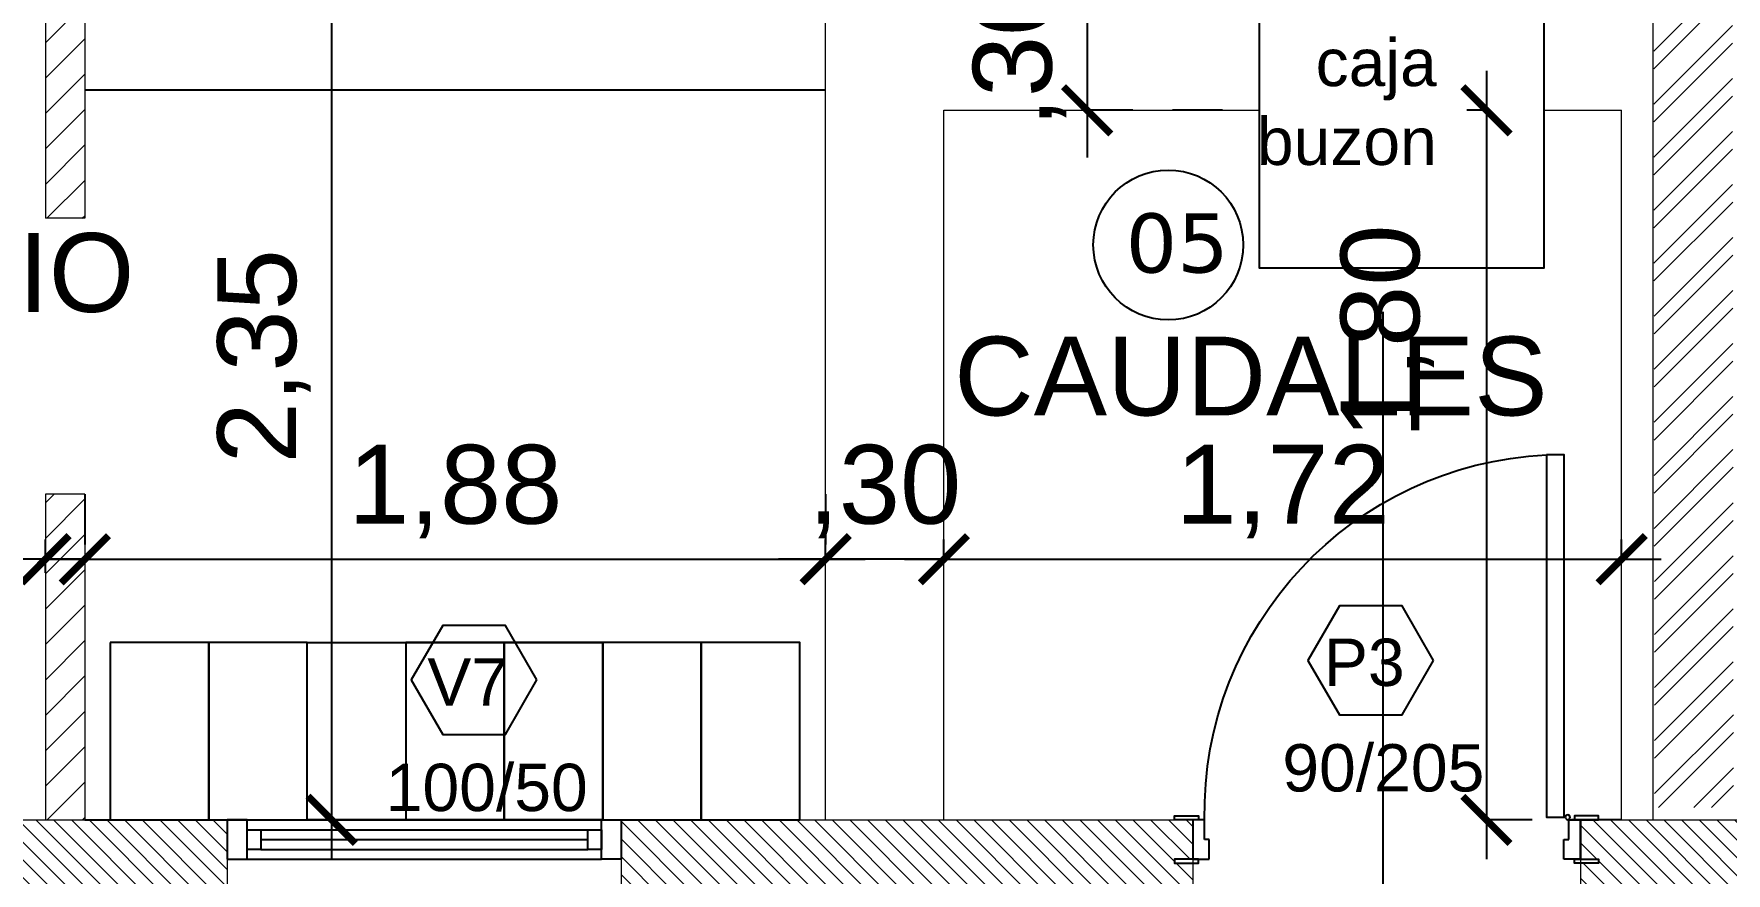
# Model space of a CAD drawing. Header units: metres. Extents: x 1166 to 1459, y -137 to 62.
# Drawn here: x 1276.044 to 1280.339, y -37.852 to -35.723 of the extents above; entities that cross this region are included whole.
import ezdxf

# ---------------------------------------------------------------- set-up
doc = ezdxf.new("R2010")
doc.units = ezdxf.units.M
doc.header["$LTSCALE"] = 0.508
doc.header["$PDMODE"] = 1
doc.header["$PDSIZE"] = -2
doc.linetypes.add('HIDDEN', pattern=[0.375, 0.25, -0.125])
doc.layers.get('0').update_dxf_attribs({"color": 9})
doc.layers.get('Defpoints').update_dxf_attribs({"color": 9})
for name, color, linetype in [('2-Corte', 9, 'Continuous'), ('2-Desig-Carp', 9, 'Continuous'), ('2-texto', 9, 'Continuous'), ('3-muros', 9, 'Continuous'), ('3-tabiques', 9, 'Continuous'), ('4-carpinterias', 9, 'Continuous'), ('7-artef', 9, 'Continuous'), ('7-equipamiento', 9, 'Continuous'), ('8-cotas-100', 9, 'Continuous'), ('9-Hatch', 9, 'Continuous'), ('9-Hatch existente', 9, 'Continuous'), ('arq carpinterias', 9, 'Continuous')]:
    doc.layers.add(name, color=color, linetype=linetype)
doc.styles.add('swiss', font='swissel.ttf')
doc.dimstyles.new('dim-100', dxfattribs={"dimtxt": 0.2, "dimasz": 0.12, "dimexe": 0.05, "dimexo": 0, "dimgap": 0.05, "dimtad": 1, "dimzin": 4, "dimtxsty": 'swiss', "dimblk": 'ARCHTICK', "dimcen": 0.5, "dimdle": 0.1, "dimclrd": 256, "dimclre": 252, "dimclrt": 256, "dimadec": 0, "dimazin": 0, "dimtfac": 1, "dimtix": 1, "dimtmove": 2, "dimatfit": 3, "dimldrblk": 'OPEN30', "dimfxl": 0.05, "dimtolj": 1, "dimtzin": 0, "dimarcsym": 0})

# ---------------------------------------------------------------- blocks, each defined once
blk = doc.blocks.new('_ARCHTICK')
at = {"color": 0, "linetype": 'ByBlock', "const_width": 0.15}
blk.add_lwpolyline([(-0.5, -0.5), (0.5, 0.5)], dxfattribs=at)
blk = doc.blocks.new('*D163')
at = {"layer": '8-cotas-100', "color": 252, "linetype": 'HIDDEN', "lineweight": -2, "transparency": 16777216}
for p, q in [((1278.3536, -37.0559), (1278.3536, -37.0059)), ((1280.0736, -37.0559), (1280.0736, -37.0059))]:
    blk.add_line(p, q, dxfattribs=at)
at = {"layer": '8-cotas-100', "linetype": 'Continuous', "lineweight": -2, "transparency": 16777216}
blk.add_line((1278.2536, -37.0559), (1280.1736, -37.0559), dxfattribs=at)
at = {"layer": 'Defpoints', "color": 0, "linetype": 'Continuous', "transparency": 16777216}
for p in [(1278.3536, -37.0559), (1280.0736, -37.0559), (1280.0736, -37.0559)]:
    blk.add_point(p, dxfattribs=at)
at = {"layer": '8-cotas-100', "linetype": 'Continuous', "lineweight": -2, "transparency": 16777216, "xscale": 0.12, "yscale": 0.12, "zscale": 0.12, "rotation": 180}
blk.add_blockref('_ARCHTICK', (1278.3536, -37.0559), dxfattribs=at)
at = {"layer": '8-cotas-100', "linetype": 'Continuous', "lineweight": -2, "transparency": 16777216, "xscale": 0.12, "yscale": 0.12, "zscale": 0.12}
blk.add_blockref('_ARCHTICK', (1280.0736, -37.0559), dxfattribs=at)
at = {"layer": '8-cotas-100', "linetype": 'Continuous', "lineweight": 0, "transparency": 16777216, "insert": (1279.2136, -36.8842), "char_height": 0.2, "attachment_point": 5, "style": 'swiss'}
blk.add_mtext('\\A1;1,72', dxfattribs=at)
blk = doc.blocks.new('_Open30')
at = {"color": 0, "linetype": 'ByBlock', "lineweight": -2}
for p, q in [((-1, 0.268), (0, 0)), ((0, 0), (-1, -0.268)), ((0, 0), (-1, 0))]:
    blk.add_line(p, q, dxfattribs=at)
blk = doc.blocks.new('*D164')
at = {"layer": '8-cotas-100', "color": 252, "linetype": 'HIDDEN', "lineweight": -2, "transparency": 16777216}
for p, q in [((1278.0536, -37.0559), (1278.0536, -37.0059)), ((1278.3536, -37.0559), (1278.3536, -37.0059))]:
    blk.add_line(p, q, dxfattribs=at)
at = {"layer": '8-cotas-100', "linetype": 'Continuous', "lineweight": -2, "transparency": 16777216}
for p, q in [((1278.0536, -37.0559), (1277.9336, -37.0559)), ((1278.3536, -37.0559), (1278.0536, -37.0559)), ((1278.3536, -37.0559), (1278.4736, -37.0559))]:
    blk.add_line(p, q, dxfattribs=at)
at = {"layer": 'Defpoints', "color": 0, "linetype": 'Continuous', "transparency": 16777216}
for p in [(1278.0536, -37.0559), (1278.0536, -37.0559), (1278.3536, -37.0559)]:
    blk.add_point(p, dxfattribs=at)
at = {"layer": '8-cotas-100', "linetype": 'Continuous', "lineweight": -2, "transparency": 16777216, "xscale": 0.12, "yscale": 0.12, "zscale": 0.12}
blk.add_blockref('_ARCHTICK', (1278.0536, -37.0559), dxfattribs=at)
at = {"layer": '8-cotas-100', "linetype": 'Continuous', "lineweight": -2, "transparency": 16777216, "xscale": 0.12, "yscale": 0.12, "zscale": 0.12, "rotation": 180}
blk.add_blockref('_ARCHTICK', (1278.3536, -37.0559), dxfattribs=at)
at = {"layer": '8-cotas-100', "linetype": 'Continuous', "lineweight": 0, "transparency": 16777216, "insert": (1278.2036, -36.8843), "char_height": 0.2, "attachment_point": 5, "style": 'swiss'}
blk.add_mtext('\\A1;,30', dxfattribs=at)
blk = doc.blocks.new('*D167')
at = {"layer": '8-cotas-100', "linetype": 'Continuous', "lineweight": -2, "transparency": 16777216}
for p, q in [((1278.7173, -35.6171), (1278.7173, -35.4971)), ((1278.7173, -35.6171), (1278.7173, -35.9171)), ((1278.7173, -35.9171), (1278.7173, -36.0371))]:
    blk.add_line(p, q, dxfattribs=at)
at = {"layer": '8-cotas-100', "color": 252, "linetype": 'HIDDEN', "lineweight": -2, "transparency": 16777216}
for p, q in [((1279.1404, -35.6171), (1278.6673, -35.6171)), ((1279.0604, -35.9171), (1278.6673, -35.9171))]:
    blk.add_line(p, q, dxfattribs=at)
at = {"layer": 'Defpoints', "color": 0, "linetype": 'Continuous', "transparency": 16777216}
for p in [(1279.1404, -35.6171), (1278.7173, -35.9171), (1279.0604, -35.9171)]:
    blk.add_point(p, dxfattribs=at)
at = {"layer": '8-cotas-100', "linetype": 'Continuous', "lineweight": -2, "transparency": 16777216, "xscale": 0.12, "yscale": 0.12, "zscale": 0.12}
for p, rotation in [((1278.7173, -35.6171), 270), ((1278.7173, -35.9171), 90)]:
    blk.add_blockref('_ARCHTICK', p, dxfattribs=dict(at, rotation=rotation))
at = {"layer": '8-cotas-100', "linetype": 'Continuous', "lineweight": 0, "transparency": 16777216, "insert": (1278.5458, -35.7671), "char_height": 0.2, "attachment_point": 5, "rotation": 90, "style": 'swiss'}
blk.add_mtext('\\A1;,30', dxfattribs=at)
blk = doc.blocks.new('*D168')
at = {"layer": '8-cotas-100', "linetype": 'Continuous', "lineweight": -2, "transparency": 16777216}
blk.add_line((1279.7305, -35.8171), (1279.7305, -37.8171), dxfattribs=at)
at = {"layer": '8-cotas-100', "color": 252, "linetype": 'HIDDEN', "lineweight": -2, "transparency": 16777216}
for p, q in [((1279.7305, -35.9171), (1279.6805, -35.9171)), ((1280.0736, -37.7171), (1279.6805, -37.7171))]:
    blk.add_line(p, q, dxfattribs=at)
at = {"layer": 'Defpoints', "color": 0, "linetype": 'Continuous', "transparency": 16777216}
for p in [(1279.7305, -35.9171), (1279.7305, -37.7171), (1280.0736, -37.7171)]:
    blk.add_point(p, dxfattribs=at)
at = {"layer": '8-cotas-100', "linetype": 'Continuous', "lineweight": -2, "transparency": 16777216, "xscale": 0.12, "yscale": 0.12, "zscale": 0.12}
for p, rotation in [((1279.7305, -35.9171), 90), ((1279.7305, -37.7171), 270)]:
    blk.add_blockref('_ARCHTICK', p, dxfattribs=dict(at, rotation=rotation))
at = {"layer": '8-cotas-100', "linetype": 'Continuous', "lineweight": 0, "transparency": 16777216, "insert": (1279.479, -36.4786), "char_height": 0.2, "attachment_point": 5, "rotation": 90, "style": 'swiss'}
blk.add_mtext('\\A1;1,80', dxfattribs=at)
blk = doc.blocks.new('90-205')
at = {"layer": '4-carpinterias'}
for p, q in [((356.1102, -243.9016), (356.1102, -244.0016)), ((356.1402, -243.9016), (356.1102, -243.9016)), ((356.1102, -244.0016), (356.1102, -243.9016)), ((356.1402, -243.9516), (356.1402, -243.9016)), ((357.0642, -243.9516), (357.0642, -243.9016)), ((357.0642, -243.9016), (357.0942, -243.9016)), ((357.0942, -243.9016), (357.0942, -244.0016)), ((356.1522, -243.9516), (356.1402, -243.9516)), ((356.1522, -244.0016), (356.1522, -243.9516)), ((357.0522, -244.0016), (357.0522, -243.9516)), ((357.0522, -243.9516), (357.0642, -243.9516)), ((356.1102, -244.0016), (356.1522, -244.0016)), ((357.0942, -244.0016), (357.0522, -244.0016))]:
    blk.add_line(p, q, dxfattribs=at)
for points in [[(356.1967, -242.9759), (356.1967, -243.8949), (356.1517, -243.8949), (356.1517, -242.9759)], [(356.1252, -243.9016), (356.0642, -243.9016), (356.0642, -243.8916), (356.1252, -243.8916)], [(357.0792, -243.9016), (357.1402, -243.9016), (357.1402, -243.8916), (357.0792, -243.8916)], [(356.1252, -244.0016), (356.0642, -244.0016), (356.0642, -244.0116), (356.1252, -244.0116)], [(357.0792, -244.0016), (357.1402, -244.0016), (357.1402, -244.0116), (357.0792, -244.0116)]]:
    blk.add_lwpolyline(points, close=True, dxfattribs=at)
blk.add_circle((356.1427, -243.895), 0.006, dxfattribs=at)
at = {"layer": '4-carpinterias', "color": 252}
blk.add_arc((356.1546, -243.8848), 0.9098, 358.9391, 87.3486, dxfattribs=at)
blk = doc.blocks.new('*D422')
at = {"layer": '8-cotas-100', "linetype": 'Continuous', "lineweight": -2, "transparency": 16777216}
blk.add_line((1276.8, -37.8171), (1276.8, -35.2651), dxfattribs=at)
at = {"layer": '8-cotas-100', "color": 252, "linetype": 'HIDDEN', "lineweight": -2, "transparency": 16777216}
for p, q in [((1276.1736, -35.3651), (1276.85, -35.3651)), ((1276.1736, -37.7171), (1276.85, -37.7171))]:
    blk.add_line(p, q, dxfattribs=at)
at = {"layer": 'Defpoints', "color": 0, "linetype": 'Continuous', "transparency": 16777216}
for p in [(1276.1736, -35.3651), (1276.8, -35.3651), (1276.1736, -37.7171)]:
    blk.add_point(p, dxfattribs=at)
at = {"layer": '8-cotas-100', "linetype": 'Continuous', "lineweight": -2, "transparency": 16777216, "xscale": 0.12, "yscale": 0.12, "zscale": 0.12}
for p, rotation in [((1276.8, -35.3651), 90), ((1276.8, -37.7171), 270)]:
    blk.add_blockref('_ARCHTICK', p, dxfattribs=dict(at, rotation=rotation))
at = {"layer": '8-cotas-100', "linetype": 'Continuous', "lineweight": 0, "transparency": 16777216, "insert": (1276.6283, -36.5411), "char_height": 0.2, "attachment_point": 5, "rotation": 90, "style": 'swiss'}
blk.add_mtext('\\A1;2,35', dxfattribs=at)
blk = doc.blocks.new('*D423')
at = {"layer": '8-cotas-100', "color": 252, "linetype": 'HIDDEN', "lineweight": -2, "transparency": 16777216}
for p, q in [((1276.1736, -36.8911), (1276.1736, -37.1059)), ((1278.0536, -36.8911), (1278.0536, -37.1059))]:
    blk.add_line(p, q, dxfattribs=at)
at = {"layer": '8-cotas-100', "linetype": 'Continuous', "lineweight": -2, "transparency": 16777216}
blk.add_line((1276.0736, -37.0559), (1278.1536, -37.0559), dxfattribs=at)
at = {"layer": 'Defpoints', "color": 0, "linetype": 'Continuous', "transparency": 16777216}
for p in [(1276.1736, -36.8911), (1278.0536, -36.8911), (1278.0536, -37.0559)]:
    blk.add_point(p, dxfattribs=at)
at = {"layer": '8-cotas-100', "linetype": 'Continuous', "lineweight": -2, "transparency": 16777216, "xscale": 0.12, "yscale": 0.12, "zscale": 0.12, "rotation": 180}
blk.add_blockref('_ARCHTICK', (1276.1736, -37.0559), dxfattribs=at)
at = {"layer": '8-cotas-100', "linetype": 'Continuous', "lineweight": -2, "transparency": 16777216, "xscale": 0.12, "yscale": 0.12, "zscale": 0.12}
blk.add_blockref('_ARCHTICK', (1278.0536, -37.0559), dxfattribs=at)
at = {"layer": '8-cotas-100', "linetype": 'Continuous', "lineweight": 0, "transparency": 16777216, "insert": (1277.1136, -36.8843), "char_height": 0.2, "attachment_point": 5, "style": 'swiss'}
blk.add_mtext('\\A1;1,88', dxfattribs=at)
blk = doc.blocks.new('*D424')
at = {"layer": '8-cotas-100', "color": 252, "linetype": 'HIDDEN', "lineweight": -2, "transparency": 16777216}
for p, q in [((1274.1536, -37.0906), (1274.1536, -37.0059)), ((1276.0736, -37.0906), (1276.0736, -37.0059))]:
    blk.add_line(p, q, dxfattribs=at)
at = {"layer": '8-cotas-100', "linetype": 'Continuous', "lineweight": -2, "transparency": 16777216}
blk.add_line((1276.1736, -37.0559), (1274.0536, -37.0559), dxfattribs=at)
at = {"layer": 'Defpoints', "color": 0, "linetype": 'Continuous', "transparency": 16777216}
for p in [(1274.1536, -37.0559), (1274.1536, -37.0906), (1276.0736, -37.0906)]:
    blk.add_point(p, dxfattribs=at)
at = {"layer": '8-cotas-100', "linetype": 'Continuous', "lineweight": -2, "transparency": 16777216, "xscale": 0.12, "yscale": 0.12, "zscale": 0.12, "rotation": 180}
blk.add_blockref('_ARCHTICK', (1274.1536, -37.0559), dxfattribs=at)
at = {"layer": '8-cotas-100', "linetype": 'Continuous', "lineweight": -2, "transparency": 16777216, "xscale": 0.12, "yscale": 0.12, "zscale": 0.12}
blk.add_blockref('_ARCHTICK', (1276.0736, -37.0559), dxfattribs=at)
at = {"layer": '8-cotas-100', "linetype": 'Continuous', "lineweight": 0, "transparency": 16777216, "insert": (1275.1136, -36.8842), "char_height": 0.2, "attachment_point": 5, "style": 'swiss'}
blk.add_mtext('\\A1;1,92', dxfattribs=at)

msp = doc.modelspace()

# ---------------------------------------------------------------- hatches: boundary and pattern name
at = {"layer": '3-tabiques', "linetype": 'Continuous', "lineweight": 0}
h = msp.add_hatch(dxfattribs=at)
h.set_pattern_fill('ANSI31', color=256, scale=0.02)
h.set_pattern_definition([(45, (1278.05361, -37.71712), (-0.0449013, 0.0449013), [])])
h.paths.add_polyline_path([(1274.1536, -33.665), (1274.0536, -33.665), (1274.0536, -37.7171), (1274.1536, -37.7171)])
h.paths.add_polyline_path([(1274.2554, -33.555), (1273.8518, -33.555), (1273.8518, -33.6171), (1274.0536, -33.6171), (1274.0536, -33.665), (1274.1536, -33.665), (1274.1536, -33.6171), (1274.2554, -33.6171)])
h.paths.add_polyline_path([(1274.2554, -33.5171), (1273.8518, -33.5171), (1273.8518, -33.555), (1274.2554, -33.555)])
h.paths.add_polyline_path([(1276.1736, -35.3651), (1278.0536, -35.3651), (1278.0536, -35.2651), (1276.0736, -35.2651), (1276.0736, -36.1911), (1276.1736, -36.1911)])
h.paths.add_polyline_path([(1276.1736, -36.8911), (1276.0736, -36.8911), (1276.0736, -37.7171), (1276.1736, -37.7171)])
at = {"layer": '9-Hatch', "lineweight": 0}
h = msp.add_hatch(dxfattribs=at)
h.set_pattern_fill('ANSI32', color=256, scale=0.01)
h.paths.add_polyline_path([(1280.3535, -34.6754), (1280.1535, -34.6754), (1280.1574, -37.6857), (1280.3574, -37.6857)])
at = {"layer": '9-Hatch existente', "linetype": 'Continuous', "lineweight": 0}
h = msp.add_hatch(dxfattribs=at)
h.set_pattern_fill('ANSI31', color=256, scale=0.01, angle=-90)
h.paths.add_polyline_path([(1268.0525, -37.7171), (1267.1826, -37.7171), (1267.1826, -37.9171), (1268.0525, -37.9171)])
h.paths.add_polyline_path([(1270.6725, -37.7171), (1269.0525, -37.7171), (1269.0525, -37.9171), (1270.6725, -37.9171)])
h.paths.add_polyline_path([(1283.1234, -37.6648), (1283.0236, -37.6651), (1282.9836, -37.6651), (1282.9836, -37.7111), (1282.9736, -37.7111), (1282.9736, -37.6651), (1282.9521, -37.6651), (1282.9521, -37.7171), (1280.0736, -37.7171), (1279.9691, -37.7171), (1279.9691, -37.8171), (1280.0151, -37.8171), (1280.0151, -37.8271), (1279.9691, -37.8271), (1279.9691, -37.9171), (1283.1234, -37.9168)])
h.paths.add_polyline_path([(1296.2764, -37.7171), (1296.0264, -37.7171), (1296.0264, -37.9171), (1296.2764, -37.9171)])
h.paths.add_polyline_path([(1292.6236, -37.7171), (1292.3736, -37.7171), (1292.3736, -37.9171), (1292.6236, -37.9171)])
h.paths.add_polyline_path([(1288.9736, -37.7171), (1288.9786, -37.7171), (1288.7086, -37.7171), (1288.7136, -37.9171), (1288.9736, -37.9171)])
h.paths.add_polyline_path([(1299.5025, -37.7171), (1299.3025, -37.7171), (1299.3025, -37.9171), (1299.5025, -37.9171), (1299.5025, -37.8771), (1299.4565, -37.8771), (1299.4565, -37.8671), (1299.5025, -37.8671)])
h.paths.add_polyline_path([(1307.1736, -37.7171), (1301.1865, -37.7171), (1301.1865, -37.9171), (1307.1736, -37.9171)])
h.paths.add_polyline_path([(1273.9879, -37.7171), (1273.7379, -37.7171), (1273.2925, -37.7171), (1273.2925, -37.9171), (1274.9147, -37.9171), (1274.9147, -37.7171)])
h.paths.add_polyline_path([(1272.2925, -37.9171), (1272.2925, -37.7171), (1272.2379, -37.7171), (1271.6725, -37.7171), (1271.6725, -37.9171)])
h.paths.add_polyline_path([(1276.5347, -37.9171), (1276.5347, -37.7171), (1276.2379, -37.7171), (1275.9147, -37.7171), (1275.9147, -37.9171)])
h.paths.add_polyline_path([(1277.9879, -37.7171), (1277.5347, -37.7171), (1277.5347, -37.9171), (1278.9851, -37.9171), (1278.9851, -37.8271), (1278.9391, -37.8271), (1278.9391, -37.8171), (1278.9851, -37.8171), (1278.9851, -37.7171)])

# ---------------------------------------------------------------- linework, layer by layer
at = {"layer": '2-Corte'}
msp.add_line((1279.4678, -36.4287), (1279.4678, -38.3133), dxfattribs=at)
at = {"layer": '2-texto'}
msp.add_circle((1278.923, -36.2587), 0.1901, dxfattribs=at)
at = {"layer": '3-muros', "linetype": 'Continuous', "lineweight": 0}
for p, q in [((1278.0536, -37.7171), (1278.0536, -35.6171)), ((1278.3536, -35.9171), (1279.1536, -35.9171)), ((1278.3536, -37.7171), (1278.3536, -35.9171)), ((1279.8771, -35.9171), (1280.0736, -35.9171)), ((1280.0736, -37.7171), (1280.0736, -35.9171)), ((1275.9147, -37.7171), (1276.5347, -37.7171)), ((1276.5347, -37.7171), (1276.5347, -37.9171)), ((1277.5347, -37.7171), (1277.5347, -37.9171)), ((1277.5347, -37.7171), (1278.9851, -37.7171)), ((1278.9851, -37.7171), (1278.9851, -37.9171)), ((1279.9691, -37.7171), (1279.9691, -37.9171)), ((1279.9691, -37.7171), (1280.0736, -37.7171)), ((1280.0736, -37.7171), (1282.8519, -37.7168))]:
    msp.add_line(p, q, dxfattribs=at)
at = {"layer": '3-tabiques', "linetype": 'Continuous', "lineweight": 0}
for p, q in [((1280.1536, -37.7171), (1280.1536, -34.6754)), ((1276.1736, -36.1911), (1276.0736, -36.1911)), ((1276.1736, -36.8911), (1276.0736, -36.8911))]:
    msp.add_line(p, q, dxfattribs=at)
at = {"layer": '3-tabiques', "linetype": 'Continuous', "lineweight": 0, "flags": 128}
for points in [[(1278.0536, -35.2651), (1276.0736, -35.2651), (1276.0736, -36.1911)], [(1278.0536, -35.3651), (1276.1736, -35.3651), (1276.1736, -36.1911)], [(1276.0736, -36.8911), (1276.0736, -37.7171)], [(1276.1736, -36.8911), (1276.1736, -37.7171)]]:
    msp.add_lwpolyline(points, dxfattribs=at)
at = {"layer": '4-carpinterias'}
for p, q in [((1276.5855, -37.7171), (1277.4847, -37.7171)), ((1276.6205, -37.7421), (1277.4497, -37.7421)), ((1276.6205, -37.7421), (1277.4497, -37.7421)), ((1276.6205, -37.7671), (1277.4497, -37.7671)), ((1276.6205, -37.7921), (1277.4497, -37.7921)), ((1276.6205, -37.7921), (1277.4497, -37.7921)), ((1276.5855, -37.8171), (1277.4847, -37.8171))]:
    msp.add_line(p, q, dxfattribs=at)
for points in [[(1276.5347, -37.8171), (1276.5855, -37.8171), (1276.5855, -37.7171), (1276.5347, -37.7171)], [(1276.5855, -37.7421), (1276.6205, -37.7421), (1276.6205, -37.7921), (1276.5855, -37.7921)], [(1277.4497, -37.7421), (1277.4847, -37.7421), (1277.4847, -37.7921), (1277.4497, -37.7921)], [(1277.5347, -37.8171), (1277.4847, -37.8171), (1277.4847, -37.7171), (1277.5347, -37.7171)]]:
    msp.add_lwpolyline(points, close=True, dxfattribs=at)
at = {"layer": '7-artef'}
msp.add_line((1276.1736, -35.8651), (1278.0536, -35.8651), dxfattribs=at)
msp.add_lwpolyline([(1279.1536, -35.6171), (1279.1536, -36.3171), (1279.8771, -36.3171), (1279.8771, -35.6171), (1279.1536, -35.6171)], dxfattribs=at)
at = {"layer": '7-equipamiento'}
for points in [[(1276.2379, -37.2671), (1276.2379, -37.7171), (1276.4879, -37.7171), (1276.4879, -37.2671)], [(1276.2379, -37.2671), (1276.2379, -37.7171), (1276.4879, -37.7171), (1276.4879, -37.2671)], [(1276.4879, -37.2671), (1276.4879, -37.7171), (1276.7379, -37.7171), (1276.7379, -37.2671)], [(1276.4879, -37.2671), (1276.4879, -37.7171), (1276.7379, -37.7171), (1276.7379, -37.2671)], [(1277.4879, -37.2671), (1277.4879, -37.7171), (1276.7379, -37.7171), (1276.7379, -37.2671)], [(1276.9879, -37.2671), (1276.9879, -37.7171), (1277.2379, -37.7171), (1277.2379, -37.2671)], [(1276.9879, -37.2671), (1276.9879, -37.7171), (1277.2379, -37.7171), (1277.2379, -37.2671)], [(1277.2379, -37.2671), (1277.2379, -37.7171), (1277.4879, -37.7171), (1277.4879, -37.2671)], [(1277.2379, -37.2671), (1277.2379, -37.7171), (1277.4879, -37.7171), (1277.4879, -37.2671)], [(1277.4879, -37.2671), (1277.4879, -37.7171), (1277.7379, -37.7171), (1277.7379, -37.2671)], [(1277.7379, -37.2671), (1277.7379, -37.7171), (1277.9879, -37.7171), (1277.9879, -37.2671)]]:
    msp.add_lwpolyline(points, close=True, dxfattribs=at)
at = {"layer": 'arq carpinterias'}
for points in [[(1279.5964, -37.3125), (1279.5167, -37.1744), (1279.3573, -37.1744), (1279.2776, -37.3125), (1279.3573, -37.4505), (1279.5167, -37.4505)], [(1277.3209, -37.3622), (1277.2412, -37.2241), (1277.0818, -37.2241), (1277.0021, -37.3622), (1277.0818, -37.5002), (1277.2412, -37.5002)]]:
    msp.add_lwpolyline(points, close=True, dxfattribs=at)

# ---------------------------------------------------------------- block references
at = {"layer": '3-muros', "xscale": -1}
msp.add_blockref('90-205', (1636.0794, 206.1845), dxfattribs=at)

# ---------------------------------------------------------------- texts
at = {"layer": '2-Desig-Carp', "char_height": 0.12, "attachment_point": 3, "style": 'swiss'}
for s, insert, width in [('\\pi-0.36,l0.48,t0.48;{\\fArial|b0|i0|c0|p34;caja buzon}', (1279.6046, -35.7358), 0.459395), ('P3', (1279.5231, -37.2573), 5.113846), ('V7', (1277.2477, -37.307), 5.113846), ('\\pi-0.36,l0.48,t0.48;{\\fArial|b0|i0|c0|p34;90/205}', (1279.7252, -37.525), 5.113846), ('\\pi-0.36,l0.48,t0.48;{\\fArial|b0|i0|c0|p34;100/50}', (1277.4498, -37.5747), 5.113846)]:
    msp.add_mtext(s, dxfattribs=dict(at, insert=insert, width=width))
at = {"layer": '2-texto', "style": 'swiss'}
for s, insert, char_height, width, attachment_point in [('{\\fVerdana|b0|i0|c0|p34;05}', (1278.8149, -36.3315), 0.15, 0.171432, 7), ('\\pi0.3842;{\\fArial|b0|i0|c0|p34;VESTUARIO \\P\\pi0.70589;DAMAS}', (1274.3008, -36.2286), 0.2, 2.369214, 1), ('\\pi26.31;{\\fArial|b0|i0|c0|p34;CAUDALES}', (1252.0698, -36.4912), 0.2, 54.0984, 1)]:
    msp.add_mtext(s, dxfattribs=dict(at, insert=insert, char_height=char_height, width=width, attachment_point=attachment_point))

# ---------------------------------------------------------------- dimensions: what is measured, and where the dimension line sits
at = {"layer": '8-cotas-100', "linetype": 'Continuous', "lineweight": 0}
for base, p1, p2, picture, middle in [((1276.8, -35.3651), (1276.1736, -37.7171), (1276.1736, -35.3651), '*D422', (1276.6283, -36.5411)), ((1278.7173, -35.9171), (1279.1404, -35.6171), (1279.0604, -35.9171), '*D167', (1278.5458, -35.7671))]:
    dim = msp.add_linear_dim(base=base, p1=p1, p2=p2, angle=90, dimstyle='dim-100', dxfattribs=at)
    dim.commit()
    dim.dimension.update_dxf_attribs({"geometry": picture, "text_midpoint": middle})
dim = msp.add_linear_dim(base=(1279.7305, -37.7171), p1=(1279.7305, -35.9171), p2=(1280.0736, -37.7171), angle=90, dimstyle='dim-100', dxfattribs=at)
dim.commit()
dim.dimension.update_dxf_attribs({"geometry": '*D168', "text_midpoint": (1279.479, -36.4786), "dimtype": 160})
for base, p1, p2, picture, middle in [((1274.1536, -37.0559), (1276.0736, -37.0906), (1274.1536, -37.0906), '*D424', (1275.1136, -36.8842)), ((1278.0536, -37.0559), (1276.1736, -36.8911), (1278.0536, -36.8911), '*D423', (1277.1136, -36.8843)), ((1278.0536, -37.0559), (1278.3536, -37.0559), (1278.0536, -37.0559), '*D164', (1278.2036, -36.8843)), ((1280.0736, -37.0559), (1278.3536, -37.0559), (1280.0736, -37.0559), '*D163', (1279.2136, -36.8842))]:
    dim = msp.add_linear_dim(base=base, p1=p1, p2=p2, dimstyle='dim-100', dxfattribs=at)
    dim.commit()
    dim.dimension.update_dxf_attribs({"geometry": picture, "text_midpoint": middle})

doc.saveas('drawing.dxf')
